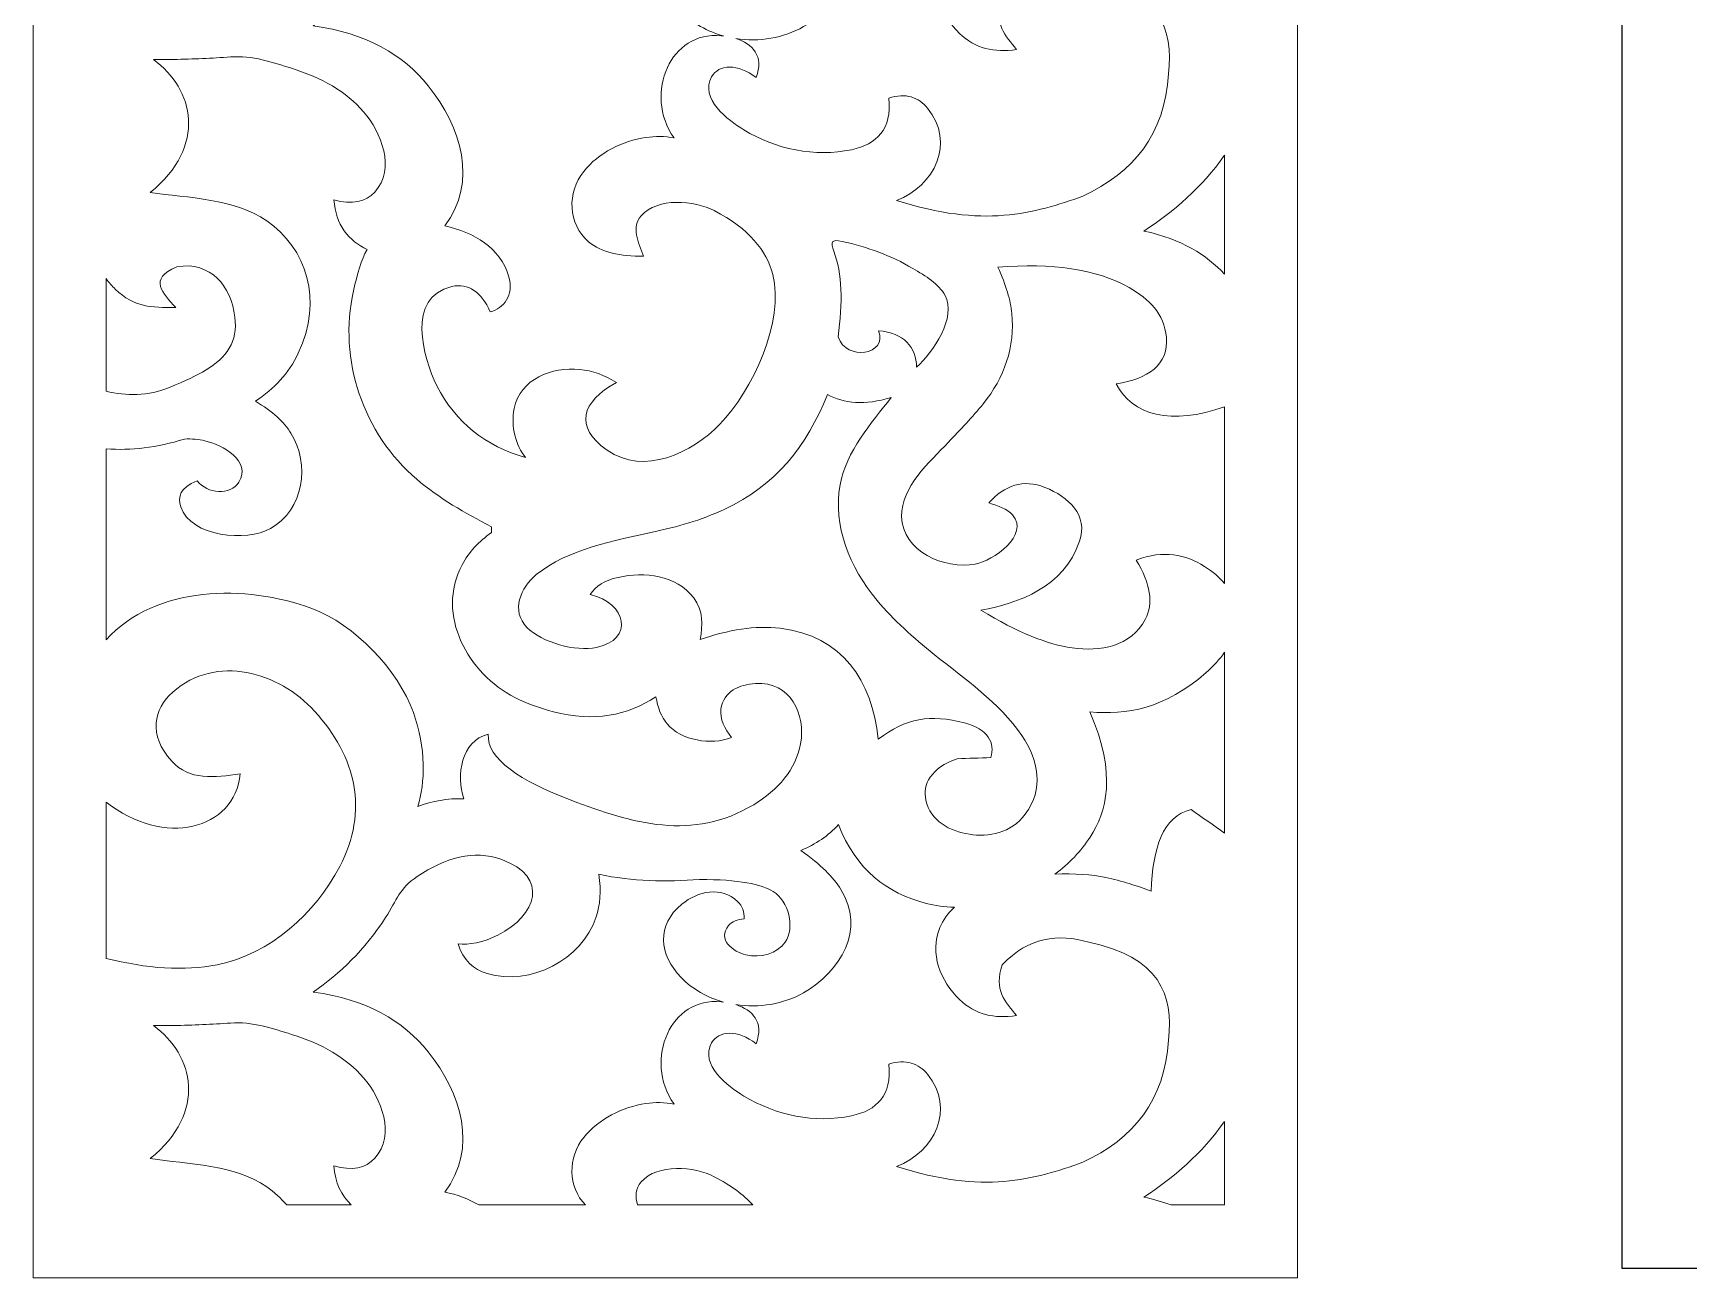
# Model space of a CAD drawing. Header units: centimetres. Extents: x 17 to 28.9, y -9.5 to 9.5.
# Drawn here: x 16.97 to 23.07, y -9.5 to -4.91 of the extents above; entities that cross this region are included whole.
import ezdxf

# ---------------------------------------------------------------- set-up
doc = ezdxf.new("R2010")
doc.units = ezdxf.units.CM
doc.header["$MEASUREMENT"] = 0
doc.layers.add('layer 1', color=7, linetype='Continuous')

msp = doc.modelspace()

# ---------------------------------------------------------------- linework, layer by layer
at = {"layer": 'layer 1', "color": 250}
msp.add_open_spline([(27.48861, -9.46485), (27.48861, -9.46485), (27.48861, 9.53516), (27.48861, 9.53516), (27.48861, 9.53516), (27.23113, 9.53516), (28.90808, 9.53516), (22.82826, 9.53516), (22.82826, 9.53516), (22.82826, 9.53516), (22.82826, -9.46485), (22.82826, -9.46485), (22.82826, -9.46485), (24.6422, -9.46485), (26.66111, -9.46485), (27.48861, -9.46485)], degree=3, knots=[0, 0, 0, 0, 0.2, 0.2, 0.2, 0.2, 0.4, 0.4, 0.4, 0.4, 0.6, 0.6, 0.6, 0.6, 1, 1, 1, 1], dxfattribs=at)
at = {"layer": 'layer 1', "color": 7, "lineweight": 9}
for points, knots in [([(21.63201, -9.5), (21.63201, -9.5), (21.63201, 9.50001), (21.63201, 9.50001), (21.63201, 9.50001), (21.37453, 9.50001), (23.05148, 9.50001), (16.97166, 9.50001), (16.97166, 9.50001), (16.97166, 9.50001), (16.97166, -9.5), (16.97166, -9.5), (16.97166, -9.5), (18.7856, -9.5), (20.80451, -9.5), (21.63201, -9.5)], [0, 0, 0, 0, 0.2, 0.2, 0.2, 0.2, 0.4, 0.4, 0.4, 0.4, 0.6, 0.6, 0.6, 0.6, 1, 1, 1, 1]), ([(19.56122, -4.93096), (19.62266, -4.95036), (19.66712, -4.99489), (19.63626, -5.07489), (19.63626, -5.07489), (19.56984, -5.02213), (19.4976, -5.02619), (19.47233, -5.07185), (19.47233, -5.07185), (19.42769, -5.15253), (19.53256, -5.23215), (19.59126, -5.26788), (19.59126, -5.26788), (19.70764, -5.33871), (19.8538, -5.36933), (19.98788, -5.34077), (19.98788, -5.34077), (20.08194, -5.32073), (20.13704, -5.26574), (20.12552, -5.15095), (20.12552, -5.15095), (20.18778, -5.12908), (20.23618, -5.14849), (20.26795, -5.18735), (20.26795, -5.18735), (20.37302, -5.31589), (20.29356, -5.47459), (20.15377, -5.52754), (20.15377, -5.52754), (20.47347, -5.63104), (20.66108, -5.57603), (20.84104, -5.51185), (20.84104, -5.51185), (21.02734, -5.42527), (21.14321, -5.28358), (21.15618, -5.06135), (21.15618, -5.06135), (21.17598, -4.89336), (21.12168, -4.75541), (20.86249, -4.70053), (20.86249, -4.70053), (20.7496, -4.66914), (20.64143, -4.68015), (20.54362, -4.78444), (20.54362, -4.78444), (20.51086, -4.87539), (20.55575, -4.92196), (20.59607, -4.97115), (20.59607, -4.97115), (20.51434, -4.9841), (20.44341, -4.96747), (20.38649, -4.91253), (20.38649, -4.91253), (20.31614, -4.84463), (20.27453, -4.74221), (20.31333, -4.64719), (20.31333, -4.64719), (20.325, -4.61861), (20.34353, -4.59358), (20.36713, -4.57179), (20.36713, -4.57179), (20.33157, -4.57092), (20.29652, -4.56629), (20.26274, -4.55752), (20.26274, -4.55752), (20.11847, -4.52006), (20.00456, -4.43357), (19.93993, -4.26746), (19.93993, -4.26746), (19.90235, -4.30792), (19.85655, -4.34015), (19.80083, -4.36246), (19.80083, -4.36246), (19.87456, -4.41428), (19.92094, -4.46168), (19.94877, -4.5061), (19.94877, -4.5061), (20.0412, -4.65361), (19.94693, -4.80925), (19.81153, -4.887), (19.81153, -4.887), (19.73746, -4.92953), (19.64691, -4.94413), (19.56122, -4.93096)], [0, 0, 0, 0, 0.0454545, 0.0454545, 0.0454545, 0.0454545, 0.0909091, 0.0909091, 0.0909091, 0.0909091, 0.1363636, 0.1363636, 0.1363636, 0.1363636, 0.1818182, 0.1818182, 0.1818182, 0.1818182, 0.2272727, 0.2272727, 0.2272727, 0.2272727, 0.2727273, 0.2727273, 0.2727273, 0.2727273, 0.3181818, 0.3181818, 0.3181818, 0.3181818, 0.3636364, 0.3636364, 0.3636364, 0.3636364, 0.4090909, 0.4090909, 0.4090909, 0.4090909, 0.4545455, 0.4545455, 0.4545455, 0.4545455, 0.5, 0.5, 0.5, 0.5, 0.5454545, 0.5454545, 0.5454545, 0.5454545, 0.5909091, 0.5909091, 0.5909091, 0.5909091, 0.6363636, 0.6363636, 0.6363636, 0.6363636, 0.6818182, 0.6818182, 0.6818182, 0.6818182, 0.7272727, 0.7272727, 0.7272727, 0.7272727, 0.7727273, 0.7727273, 0.7727273, 0.7727273, 0.8181818, 0.8181818, 0.8181818, 0.8181818, 0.8636364, 0.8636364, 0.8636364, 0.8636364, 0.9090909, 0.9090909, 0.9090909, 0.9090909, 1, 1, 1, 1]), ([(18.48895, -5.62195), (18.59608, -5.64362), (18.69344, -5.70377), (18.72423, -5.80627), (18.72423, -5.80627), (18.74624, -5.87954), (18.7051, -5.9249), (18.65673, -5.93865), (18.65673, -5.93865), (18.62408, -5.86628), (18.57619, -5.83044), (18.51448, -5.84535), (18.51448, -5.84535), (18.34731, -5.88575), (18.40715, -6.10497), (18.46023, -6.21093), (18.46023, -6.21093), (18.52875, -6.34772), (18.63971, -6.43331), (18.78651, -6.47569), (18.78651, -6.47569), (18.75098, -6.43262), (18.73117, -6.36017), (18.74452, -6.29505), (18.74452, -6.29505), (18.76713, -6.18466), (18.88422, -6.14107), (18.98573, -6.15076), (18.98573, -6.15076), (19.03288, -6.15526), (19.07799, -6.17202), (19.12145, -6.19863), (19.12145, -6.19863), (18.99305, -6.27118), (18.96375, -6.36197), (19.08695, -6.44827), (19.08695, -6.44827), (19.22329, -6.54378), (19.39962, -6.45904), (19.50284, -6.35315), (19.50284, -6.35315), (19.62296, -6.22992), (19.74189, -5.97198), (19.69756, -5.8007), (19.69756, -5.8007), (19.67478, -5.71269), (19.61082, -5.63192), (19.48239, -5.56543), (19.48239, -5.56543), (19.40935, -5.52762), (19.27298, -5.51571), (19.21246, -5.58462), (19.21246, -5.58462), (19.17604, -5.6261), (19.20142, -5.68037), (19.22138, -5.73351), (19.22138, -5.73351), (19.13578, -5.73484), (19.06593, -5.71963), (19.01917, -5.68019), (19.01917, -5.68019), (18.94192, -5.61503), (18.93925, -5.49752), (19.00082, -5.42084), (19.00082, -5.42084), (19.05607, -5.35204), (19.14367, -5.30816), (19.23012, -5.29559), (19.23012, -5.29559), (19.26476, -5.29055), (19.29939, -5.29087), (19.33402, -5.29746), (19.33402, -5.29746), (19.27663, -5.21616), (19.27349, -5.11517), (19.30931, -5.03803), (19.30931, -5.03803), (19.34376, -4.96384), (19.41425, -4.91171), (19.50718, -4.92038), (19.50718, -4.92038), (19.51027, -4.92067), (19.51336, -4.92101), (19.51644, -4.9214), (19.51644, -4.9214), (19.45729, -4.90509), (19.40248, -4.87481), (19.35965, -4.83059), (19.35965, -4.83059), (19.27846, -4.74677), (19.26863, -4.63774), (19.36313, -4.56023), (19.36313, -4.56023), (19.42161, -4.51227), (19.50843, -4.49376), (19.56809, -4.55037), (19.56809, -4.55037), (19.58583, -4.5672), (19.59375, -4.5885), (19.59186, -4.61425), (19.59186, -4.61425), (19.56885, -4.61765), (19.54741, -4.6244), (19.53494, -4.63921), (19.53494, -4.63921), (19.49119, -4.69116), (19.55174, -4.73661), (19.59867, -4.74733), (19.59867, -4.74733), (19.65311, -4.75976), (19.71376, -4.7437), (19.74304, -4.7012), (19.74304, -4.7012), (19.78116, -4.64589), (19.75554, -4.54819), (19.69962, -4.51428), (19.69962, -4.51428), (19.65473, -4.48706), (19.57416, -4.46947), (19.42809, -4.46959), (19.42809, -4.46959), (19.30435, -4.47884), (19.18061, -4.47694), (19.05687, -4.45048), (19.05687, -4.45048), (19.06619, -4.51275), (19.06127, -4.56395), (19.0467, -4.60764), (19.0467, -4.60764), (18.99369, -4.76654), (18.80593, -4.863), (18.64467, -4.81631), (18.64467, -4.81631), (18.59533, -4.80202), (18.55759, -4.76827), (18.53809, -4.70679), (18.53809, -4.70679), (18.57559, -4.71248), (18.63272, -4.70107), (18.68419, -4.67488), (18.68419, -4.67488), (18.8275, -4.60197), (18.87601, -4.45998), (18.6986, -4.39607), (18.6986, -4.39607), (18.59495, -4.35872), (18.4913, -4.38901), (18.38765, -4.45846), (18.38765, -4.45846), (18.32092, -4.50317), (18.31326, -4.54322), (18.27093, -4.60964), (18.27093, -4.60964), (18.194, -4.73033), (18.10237, -4.81531), (18.00424, -4.88451), (18.00424, -4.88451), (18.1999, -4.91109), (18.33531, -4.98977), (18.4281, -5.1053), (18.4281, -5.1053), (18.55025, -5.25741), (18.61151, -5.45965), (18.48895, -5.62195)], [0, 0, 0, 0, 0.0238095, 0.0238095, 0.0238095, 0.0238095, 0.047619, 0.047619, 0.047619, 0.047619, 0.0714286, 0.0714286, 0.0714286, 0.0714286, 0.0952381, 0.0952381, 0.0952381, 0.0952381, 0.1190476, 0.1190476, 0.1190476, 0.1190476, 0.1428571, 0.1428571, 0.1428571, 0.1428571, 0.1666667, 0.1666667, 0.1666667, 0.1666667, 0.1904762, 0.1904762, 0.1904762, 0.1904762, 0.2142857, 0.2142857, 0.2142857, 0.2142857, 0.2380952, 0.2380952, 0.2380952, 0.2380952, 0.2619048, 0.2619048, 0.2619048, 0.2619048, 0.2857143, 0.2857143, 0.2857143, 0.2857143, 0.3095238, 0.3095238, 0.3095238, 0.3095238, 0.3333333, 0.3333333, 0.3333333, 0.3333333, 0.3571429, 0.3571429, 0.3571429, 0.3571429, 0.3809524, 0.3809524, 0.3809524, 0.3809524, 0.4047619, 0.4047619, 0.4047619, 0.4047619, 0.4285714, 0.4285714, 0.4285714, 0.4285714, 0.452381, 0.452381, 0.452381, 0.452381, 0.4761905, 0.4761905, 0.4761905, 0.4761905, 0.5, 0.5, 0.5, 0.5, 0.5238095, 0.5238095, 0.5238095, 0.5238095, 0.547619, 0.547619, 0.547619, 0.547619, 0.5714286, 0.5714286, 0.5714286, 0.5714286, 0.5952381, 0.5952381, 0.5952381, 0.5952381, 0.6190476, 0.6190476, 0.6190476, 0.6190476, 0.6428571, 0.6428571, 0.6428571, 0.6428571, 0.6666667, 0.6666667, 0.6666667, 0.6666667, 0.6904762, 0.6904762, 0.6904762, 0.6904762, 0.7142857, 0.7142857, 0.7142857, 0.7142857, 0.7380952, 0.7380952, 0.7380952, 0.7380952, 0.7619048, 0.7619048, 0.7619048, 0.7619048, 0.7857143, 0.7857143, 0.7857143, 0.7857143, 0.8095238, 0.8095238, 0.8095238, 0.8095238, 0.8333333, 0.8333333, 0.8333333, 0.8333333, 0.8571429, 0.8571429, 0.8571429, 0.8571429, 0.8809524, 0.8809524, 0.8809524, 0.8809524, 0.9047619, 0.9047619, 0.9047619, 0.9047619, 0.9285714, 0.9285714, 0.9285714, 0.9285714, 0.952381, 0.952381, 0.952381, 0.952381, 1, 1, 1, 1]), ([(17.24052, -7.14716), (17.424, -6.94599), (17.75547, -6.94242), (17.99873, -7.03207), (17.99873, -7.03207), (18.15651, -7.09021), (18.31619, -7.25773), (18.37345, -7.41616), (18.37345, -7.41616), (18.42013, -7.54533), (18.41673, -7.67658), (18.38955, -7.76178), (18.38955, -7.76178), (18.44291, -7.74275), (18.49859, -7.73065), (18.55936, -7.73381), (18.55936, -7.73381), (18.53105, -7.64809), (18.54714, -7.51984), (18.64925, -7.49608), (18.64925, -7.49608), (18.64219, -7.58631), (18.76868, -7.66855), (18.95433, -7.73906), (18.95433, -7.73906), (19.17997, -7.82476), (19.40154, -7.89112), (19.62764, -7.75552), (19.62764, -7.75552), (19.71701, -7.70192), (19.78312, -7.62417), (19.80025, -7.53128), (19.80025, -7.53128), (19.82027, -7.42266), (19.76228, -7.30031), (19.63462, -7.30862), (19.63462, -7.30862), (19.57421, -7.31255), (19.51693, -7.33703), (19.50689, -7.40329), (19.50689, -7.40329), (19.50125, -7.44057), (19.52078, -7.47471), (19.54561, -7.50818), (19.54561, -7.50818), (19.47158, -7.53675), (19.36019, -7.51989), (19.30844, -7.45752), (19.30844, -7.45752), (19.28638, -7.43094), (19.27415, -7.39724), (19.26715, -7.35833), (19.26715, -7.35833), (19.16115, -7.42627), (19.03835, -7.45218), (18.88948, -7.41294), (18.88948, -7.41294), (18.84004, -7.39991), (18.79173, -7.38281), (18.74719, -7.36014), (18.74719, -7.36014), (18.57549, -7.27276), (18.45398, -7.05654), (18.55286, -6.87097), (18.55286, -6.87097), (18.57772, -6.8243), (18.61511, -6.78451), (18.66093, -6.75211), (18.66093, -6.75211), (18.66093, -6.74507), (18.66093, -6.73803), (18.66093, -6.73098), (18.66093, -6.73098), (18.56391, -6.67974), (18.46834, -6.62647), (18.38532, -6.55574), (18.38532, -6.55574), (18.18902, -6.38849), (18.09522, -6.11429), (18.1524, -5.86146), (18.1524, -5.86146), (18.16672, -5.79818), (18.18132, -5.74718), (18.20245, -5.70818), (18.20245, -5.70818), (18.13638, -5.67886), (18.08559, -5.61636), (18.08055, -5.5254), (18.08055, -5.5254), (18.14638, -5.54463), (18.19865, -5.53373), (18.23073, -5.49743), (18.23073, -5.49743), (18.30845, -5.40949), (18.25523, -5.27741), (18.18957, -5.20104), (18.18957, -5.20104), (18.12561, -5.12666), (18.03514, -5.07501), (17.92453, -5.04061), (17.92453, -5.04061), (17.85555, -5.01895), (17.77973, -4.9927), (17.6991, -4.99871), (17.6991, -4.99871), (17.63184, -5.00373), (17.56136, -5.00686), (17.48899, -5.00785), (17.48899, -5.00785), (17.46451, -5.00818), (17.43982, -5.00827), (17.41497, -5.0081), (17.41497, -5.0081), (17.5653, -5.11782), (17.61402, -5.32591), (17.40313, -5.49876), (17.40313, -5.49876), (17.54291, -5.51851), (17.71478, -5.52075), (17.83285, -5.60287), (17.83285, -5.60287), (17.97878, -5.70437), (18.04205, -5.89454), (17.94904, -6.09114), (17.94904, -6.09114), (17.91404, -6.16513), (17.86007, -6.22285), (17.79087, -6.26752), (17.79087, -6.26752), (17.85521, -6.30614), (17.89616, -6.34549), (17.92149, -6.38533), (17.92149, -6.38533), (17.99435, -6.49993), (17.96924, -6.66842), (17.84611, -6.73753), (17.84611, -6.73753), (17.75993, -6.7859), (17.55249, -6.77057), (17.51588, -6.65695), (17.51588, -6.65695), (17.50403, -6.62017), (17.51291, -6.58748), (17.57571, -6.56112), (17.57571, -6.56112), (17.61428, -6.60986), (17.69866, -6.61729), (17.73024, -6.56643), (17.73024, -6.56643), (17.77896, -6.48795), (17.6675, -6.42833), (17.6051, -6.4139), (17.6051, -6.4139), (17.58235, -6.40864), (17.5573, -6.40627), (17.5295, -6.40732), (17.5295, -6.40732), (17.42794, -6.4396), (17.33237, -6.44991), (17.24052, -6.44388), (17.24052, -6.44388), (17.24052, -6.44388), (17.24052, -7.14716), (17.24052, -7.14716)], [0, 0, 0, 0, 0.0238095, 0.0238095, 0.0238095, 0.0238095, 0.047619, 0.047619, 0.047619, 0.047619, 0.0714286, 0.0714286, 0.0714286, 0.0714286, 0.0952381, 0.0952381, 0.0952381, 0.0952381, 0.1190476, 0.1190476, 0.1190476, 0.1190476, 0.1428571, 0.1428571, 0.1428571, 0.1428571, 0.1666667, 0.1666667, 0.1666667, 0.1666667, 0.1904762, 0.1904762, 0.1904762, 0.1904762, 0.2142857, 0.2142857, 0.2142857, 0.2142857, 0.2380952, 0.2380952, 0.2380952, 0.2380952, 0.2619048, 0.2619048, 0.2619048, 0.2619048, 0.2857143, 0.2857143, 0.2857143, 0.2857143, 0.3095238, 0.3095238, 0.3095238, 0.3095238, 0.3333333, 0.3333333, 0.3333333, 0.3333333, 0.3571429, 0.3571429, 0.3571429, 0.3571429, 0.3809524, 0.3809524, 0.3809524, 0.3809524, 0.4047619, 0.4047619, 0.4047619, 0.4047619, 0.4285714, 0.4285714, 0.4285714, 0.4285714, 0.452381, 0.452381, 0.452381, 0.452381, 0.4761905, 0.4761905, 0.4761905, 0.4761905, 0.5, 0.5, 0.5, 0.5, 0.5238095, 0.5238095, 0.5238095, 0.5238095, 0.547619, 0.547619, 0.547619, 0.547619, 0.5714286, 0.5714286, 0.5714286, 0.5714286, 0.5952381, 0.5952381, 0.5952381, 0.5952381, 0.6190476, 0.6190476, 0.6190476, 0.6190476, 0.6428571, 0.6428571, 0.6428571, 0.6428571, 0.6666667, 0.6666667, 0.6666667, 0.6666667, 0.6904762, 0.6904762, 0.6904762, 0.6904762, 0.7142857, 0.7142857, 0.7142857, 0.7142857, 0.7380952, 0.7380952, 0.7380952, 0.7380952, 0.7619048, 0.7619048, 0.7619048, 0.7619048, 0.7857143, 0.7857143, 0.7857143, 0.7857143, 0.8095238, 0.8095238, 0.8095238, 0.8095238, 0.8333333, 0.8333333, 0.8333333, 0.8333333, 0.8571429, 0.8571429, 0.8571429, 0.8571429, 0.8809524, 0.8809524, 0.8809524, 0.8809524, 0.9047619, 0.9047619, 0.9047619, 0.9047619, 0.9285714, 0.9285714, 0.9285714, 0.9285714, 0.952381, 0.952381, 0.952381, 0.952381, 1, 1, 1, 1]), ([(21.36314, -5.36128), (21.27825, -5.48058), (21.17636, -5.56873), (21.06559, -5.64059), (21.06559, -5.64059), (21.20671, -5.67021), (21.29496, -5.72921), (21.36314, -5.79935), (21.36314, -5.79935), (21.36314, -5.79935), (21.36314, -5.36128), (21.36314, -5.36128)], [0, 0, 0, 0, 0.25, 0.25, 0.25, 0.25, 0.5, 0.5, 0.5, 0.5, 1, 1, 1, 1]), ([(20.08797, -6.00821), (20.18058, -6.01459), (20.22666, -6.07023), (20.22786, -6.14243), (20.22786, -6.14243), (20.28714, -6.08896), (20.37719, -5.95834), (20.33291, -5.87776), (20.33291, -5.87776), (20.3102, -5.83644), (20.26118, -5.80655), (20.21353, -5.77819), (20.21353, -5.77819), (20.13448, -5.73114), (20.0469, -5.69929), (19.95305, -5.67881), (19.95305, -5.67881), (19.91412, -5.67032), (19.90971, -5.68089), (19.92275, -5.7151), (19.92275, -5.7151), (19.95385, -5.7967), (19.95633, -5.90455), (19.93863, -6.0309), (19.93863, -6.0309), (19.96893, -6.12151), (20.12192, -6.09842), (20.08797, -6.00821)], [0, 0, 0, 0, 0.125, 0.125, 0.125, 0.125, 0.25, 0.25, 0.25, 0.25, 0.375, 0.375, 0.375, 0.375, 0.5, 0.5, 0.5, 0.5, 0.625, 0.625, 0.625, 0.625, 0.75, 0.75, 0.75, 0.75, 1, 1, 1, 1]), ([(17.24052, -6.23111), (17.31523, -6.24831), (17.39403, -6.2504), (17.47659, -6.21633), (17.47659, -6.21633), (17.53067, -6.19402), (17.57438, -6.17357), (17.60892, -6.15276), (17.60892, -6.15276), (17.68424, -6.10738), (17.72686, -6.04994), (17.71539, -5.95755), (17.71539, -5.95755), (17.70134, -5.84425), (17.62684, -5.75113), (17.50175, -5.7722), (17.50175, -5.7722), (17.39375, -5.81781), (17.45035, -5.87029), (17.49726, -5.92236), (17.49726, -5.92236), (17.40596, -5.92236), (17.34656, -5.92358), (17.27419, -5.85466), (17.27419, -5.85466), (17.26282, -5.84382), (17.25158, -5.83114), (17.24052, -5.81611), (17.24052, -5.81611), (17.24052, -5.81611), (17.24052, -6.23111), (17.24052, -6.23111)], [0, 0, 0, 0, 0.1111111, 0.1111111, 0.1111111, 0.1111111, 0.2222222, 0.2222222, 0.2222222, 0.2222222, 0.3333333, 0.3333333, 0.3333333, 0.3333333, 0.4444444, 0.4444444, 0.4444444, 0.4444444, 0.5555556, 0.5555556, 0.5555556, 0.5555556, 0.6666667, 0.6666667, 0.6666667, 0.6666667, 0.7777778, 0.7777778, 0.7777778, 0.7777778, 1, 1, 1, 1]), ([(21.36314, -6.28834), (21.16782, -6.35906), (21.01996, -6.31967), (20.96384, -6.20357), (20.96384, -6.20357), (21.07915, -6.1883), (21.15843, -6.1311), (21.14868, -6.03332), (21.14868, -6.03332), (21.1398, -5.94428), (21.08531, -5.8918), (21.0111, -5.84923), (21.0111, -5.84923), (20.89206, -5.78096), (20.7243, -5.75646), (20.52731, -5.77417), (20.52731, -5.77417), (20.55882, -5.84106), (20.57384, -5.89617), (20.57885, -5.94413), (20.57885, -5.94413), (20.59168, -6.06687), (20.54985, -6.18311), (20.47435, -6.27616), (20.47435, -6.27616), (20.43302, -6.32709), (20.38867, -6.37384), (20.34517, -6.41928), (20.34517, -6.41928), (20.27543, -6.49212), (20.17038, -6.58365), (20.17266, -6.69286), (20.17266, -6.69286), (20.17537, -6.82209), (20.3305, -6.88924), (20.44416, -6.86875), (20.44416, -6.86875), (20.50868, -6.85711), (20.64657, -6.76099), (20.58132, -6.68741), (20.58132, -6.68741), (20.562, -6.66562), (20.52958, -6.65335), (20.4944, -6.64309), (20.4944, -6.64309), (20.55142, -6.57838), (20.6219, -6.55357), (20.70097, -6.58561), (20.70097, -6.58561), (20.78828, -6.62099), (20.86114, -6.6871), (20.82842, -6.78448), (20.82842, -6.78448), (20.77162, -6.95348), (20.6044, -7.0124), (20.46477, -7.03806), (20.46477, -7.03806), (20.60072, -7.12133), (20.71074, -7.16425), (20.80175, -7.17761), (20.80175, -7.17761), (20.90321, -7.1925), (21.01846, -7.17225), (21.07072, -7.07213), (21.07072, -7.07213), (21.10129, -7.01358), (21.0902, -6.94079), (21.03747, -6.85374), (21.03747, -6.85374), (21.13913, -6.81504), (21.21895, -6.83311), (21.28893, -6.87678), (21.28893, -6.87678), (21.32002, -6.89618), (21.34458, -6.91754), (21.36314, -6.94023), (21.36314, -6.94023), (21.36314, -6.94023), (21.36314, -6.28834), (21.36314, -6.28834)], [0, 0, 0, 0, 0.047619, 0.047619, 0.047619, 0.047619, 0.0952381, 0.0952381, 0.0952381, 0.0952381, 0.1428571, 0.1428571, 0.1428571, 0.1428571, 0.1904762, 0.1904762, 0.1904762, 0.1904762, 0.2380952, 0.2380952, 0.2380952, 0.2380952, 0.2857143, 0.2857143, 0.2857143, 0.2857143, 0.3333333, 0.3333333, 0.3333333, 0.3333333, 0.3809524, 0.3809524, 0.3809524, 0.3809524, 0.4285714, 0.4285714, 0.4285714, 0.4285714, 0.4761905, 0.4761905, 0.4761905, 0.4761905, 0.5238095, 0.5238095, 0.5238095, 0.5238095, 0.5714286, 0.5714286, 0.5714286, 0.5714286, 0.6190476, 0.6190476, 0.6190476, 0.6190476, 0.6666667, 0.6666667, 0.6666667, 0.6666667, 0.7142857, 0.7142857, 0.7142857, 0.7142857, 0.7619048, 0.7619048, 0.7619048, 0.7619048, 0.8095238, 0.8095238, 0.8095238, 0.8095238, 0.8571429, 0.8571429, 0.8571429, 0.8571429, 0.9047619, 0.9047619, 0.9047619, 0.9047619, 1, 1, 1, 1]), ([(19.89947, -6.2429), (19.9605, -6.27652), (20.03647, -6.28424), (20.1343, -6.25408), (20.1343, -6.25408), (20.0594, -6.35001), (19.96916, -6.45281), (19.94609, -6.57606), (19.94609, -6.57606), (19.91789, -6.72664), (19.98086, -6.8793), (20.0824, -7.00233), (20.0824, -7.00233), (20.14309, -7.07586), (20.21603, -7.13992), (20.29234, -7.20138), (20.29234, -7.20138), (20.40608, -7.293), (20.53192, -7.378), (20.61542, -7.50017), (20.61542, -7.50017), (20.67835, -7.59226), (20.69724, -7.69682), (20.62856, -7.79045), (20.62856, -7.79045), (20.57646, -7.86147), (20.49241, -7.87516), (20.42229, -7.86453), (20.42229, -7.86453), (20.35102, -7.85374), (20.27904, -7.8153), (20.26224, -7.73886), (20.26224, -7.73886), (20.24965, -7.68158), (20.27969, -7.6195), (20.37735, -7.58618), (20.37735, -7.58618), (20.41866, -7.58467), (20.45997, -7.58317), (20.50128, -7.58167), (20.50128, -7.58167), (20.51782, -7.52739), (20.49243, -7.47779), (20.40409, -7.45405), (20.40409, -7.45405), (20.27931, -7.42052), (20.18774, -7.43671), (20.08667, -7.51407), (20.08667, -7.51407), (20.0641, -7.29669), (19.95401, -7.13238), (19.72494, -7.10495), (19.72494, -7.10495), (19.63303, -7.09394), (19.5342, -7.11064), (19.43051, -7.14674), (19.43051, -7.14674), (19.43996, -7.09271), (19.44166, -7.03998), (19.40654, -6.99338), (19.40654, -6.99338), (19.34199, -6.90772), (19.22564, -6.89621), (19.12752, -6.91732), (19.12752, -6.91732), (19.07831, -6.92791), (19.04508, -6.94978), (19.0247, -6.98072), (19.0247, -6.98072), (19.15947, -7.01146), (19.18732, -7.1474), (19.04847, -7.17556), (19.04847, -7.17556), (18.9702, -7.19143), (18.84796, -7.1588), (18.79153, -7.10174), (18.79153, -7.10174), (18.73214, -7.04168), (18.76798, -6.95464), (18.82613, -6.90738), (18.82613, -6.90738), (18.94287, -6.8125), (19.11561, -6.78166), (19.2591, -6.74985), (19.2591, -6.74985), (19.34242, -6.73139), (19.43196, -6.70784), (19.52153, -6.66548), (19.52153, -6.66548), (19.70733, -6.57759), (19.82314, -6.43541), (19.89947, -6.2429)], [0, 0, 0, 0, 0.0416667, 0.0416667, 0.0416667, 0.0416667, 0.0833333, 0.0833333, 0.0833333, 0.0833333, 0.125, 0.125, 0.125, 0.125, 0.1666667, 0.1666667, 0.1666667, 0.1666667, 0.2083333, 0.2083333, 0.2083333, 0.2083333, 0.25, 0.25, 0.25, 0.25, 0.2916667, 0.2916667, 0.2916667, 0.2916667, 0.3333333, 0.3333333, 0.3333333, 0.3333333, 0.375, 0.375, 0.375, 0.375, 0.4166667, 0.4166667, 0.4166667, 0.4166667, 0.4583333, 0.4583333, 0.4583333, 0.4583333, 0.5, 0.5, 0.5, 0.5, 0.5416667, 0.5416667, 0.5416667, 0.5416667, 0.5833333, 0.5833333, 0.5833333, 0.5833333, 0.625, 0.625, 0.625, 0.625, 0.6666667, 0.6666667, 0.6666667, 0.6666667, 0.7083333, 0.7083333, 0.7083333, 0.7083333, 0.75, 0.75, 0.75, 0.75, 0.7916667, 0.7916667, 0.7916667, 0.7916667, 0.8333333, 0.8333333, 0.8333333, 0.8333333, 0.875, 0.875, 0.875, 0.875, 0.9166667, 0.9166667, 0.9166667, 0.9166667, 1, 1, 1, 1]), ([(17.24052, -8.32197), (17.39125, -8.35988), (17.52861, -8.36974), (17.64958, -8.34545), (17.64958, -8.34545), (17.84473, -8.30628), (18.01141, -8.15657), (18.10203, -7.98286), (18.10203, -7.98286), (18.20923, -7.77735), (18.16276, -7.57982), (18.00879, -7.41026), (18.00879, -7.41026), (17.87871, -7.26701), (17.64614, -7.19821), (17.48617, -7.34079), (17.48617, -7.34079), (17.41582, -7.40348), (17.39453, -7.49753), (17.4825, -7.59499), (17.4825, -7.59499), (17.54715, -7.6666), (17.64036, -7.65569), (17.73479, -7.64127), (17.73479, -7.64127), (17.71523, -7.84951), (17.45339, -7.9143), (17.24052, -7.74598), (17.24052, -7.74598), (17.24052, -7.74598), (17.24052, -8.32197), (17.24052, -8.32197)], [0, 0, 0, 0, 0.1111111, 0.1111111, 0.1111111, 0.1111111, 0.2222222, 0.2222222, 0.2222222, 0.2222222, 0.3333333, 0.3333333, 0.3333333, 0.3333333, 0.4444444, 0.4444444, 0.4444444, 0.4444444, 0.5555556, 0.5555556, 0.5555556, 0.5555556, 0.6666667, 0.6666667, 0.6666667, 0.6666667, 0.7777778, 0.7777778, 0.7777778, 0.7777778, 1, 1, 1, 1]), ([(21.36314, -7.1928), (21.34529, -7.21909), (21.32244, -7.24451), (21.29515, -7.26829), (21.29515, -7.26829), (21.1412, -7.40247), (21.00149, -7.42562), (20.86632, -7.41328), (20.86632, -7.41328), (20.96894, -7.64543), (20.9259, -7.78357), (20.8677, -7.87467), (20.8677, -7.87467), (20.83441, -7.9268), (20.78948, -7.97323), (20.73732, -8.01187), (20.73732, -8.01187), (20.80843, -8.0082), (20.87503, -8.01268), (20.92503, -8.02344), (20.92503, -8.02344), (20.98388, -8.0361), (21.04056, -8.05435), (21.09219, -8.07477), (21.09219, -8.07477), (21.09846, -7.91497), (21.13534, -7.79757), (21.2396, -7.77345), (21.2396, -7.77345), (21.28078, -7.80228), (21.32196, -7.83111), (21.36314, -7.85993), (21.36314, -7.85993), (21.36314, -7.85993), (21.36314, -7.1928), (21.36314, -7.1928)], [0, 0, 0, 0, 0.1, 0.1, 0.1, 0.1, 0.2, 0.2, 0.2, 0.2, 0.3, 0.3, 0.3, 0.3, 0.4, 0.4, 0.4, 0.4, 0.5, 0.5, 0.5, 0.5, 0.6, 0.6, 0.6, 0.6, 0.7, 0.7, 0.7, 0.7, 0.8, 0.8, 0.8, 0.8, 1, 1, 1, 1]), ([(19.56122, -8.4926), (19.62266, -8.512), (19.66712, -8.55653), (19.63626, -8.63653), (19.63626, -8.63653), (19.56984, -8.58378), (19.4976, -8.58783), (19.47233, -8.63349), (19.47233, -8.63349), (19.42769, -8.71417), (19.53256, -8.7938), (19.59126, -8.82952), (19.59126, -8.82952), (19.70764, -8.90035), (19.8538, -8.93097), (19.98788, -8.90241), (19.98788, -8.90241), (20.08194, -8.88238), (20.13704, -8.82738), (20.12552, -8.71259), (20.12552, -8.71259), (20.18778, -8.69072), (20.23618, -8.71013), (20.26795, -8.74899), (20.26795, -8.74899), (20.37302, -8.87753), (20.29356, -9.03623), (20.15377, -9.08918), (20.15377, -9.08918), (20.47347, -9.19268), (20.66108, -9.13767), (20.84104, -9.07349), (20.84104, -9.07349), (21.02734, -8.98691), (21.14321, -8.84522), (21.15618, -8.62299), (21.15618, -8.62299), (21.17598, -8.455), (21.12168, -8.31706), (20.86249, -8.26217), (20.86249, -8.26217), (20.7496, -8.23078), (20.64143, -8.24179), (20.54362, -8.34608), (20.54362, -8.34608), (20.51086, -8.43703), (20.55575, -8.4836), (20.59607, -8.53279), (20.59607, -8.53279), (20.51434, -8.54574), (20.44341, -8.52911), (20.38649, -8.47417), (20.38649, -8.47417), (20.31614, -8.40627), (20.27453, -8.30385), (20.31333, -8.20883), (20.31333, -8.20883), (20.325, -8.18025), (20.34353, -8.15522), (20.36713, -8.13343), (20.36713, -8.13343), (20.33157, -8.13257), (20.29652, -8.12793), (20.26274, -8.11916), (20.26274, -8.11916), (20.11847, -8.0817), (20.00456, -7.99521), (19.93993, -7.82911), (19.93993, -7.82911), (19.90235, -7.86956), (19.85655, -7.90179), (19.80083, -7.9241), (19.80083, -7.9241), (19.87456, -7.97592), (19.92094, -8.02332), (19.94877, -8.06774), (19.94877, -8.06774), (20.0412, -8.21525), (19.94693, -8.37089), (19.81153, -8.44864), (19.81153, -8.44864), (19.73746, -8.49117), (19.64691, -8.50577), (19.56122, -8.4926)], [0, 0, 0, 0, 0.0454545, 0.0454545, 0.0454545, 0.0454545, 0.0909091, 0.0909091, 0.0909091, 0.0909091, 0.1363636, 0.1363636, 0.1363636, 0.1363636, 0.1818182, 0.1818182, 0.1818182, 0.1818182, 0.2272727, 0.2272727, 0.2272727, 0.2272727, 0.2727273, 0.2727273, 0.2727273, 0.2727273, 0.3181818, 0.3181818, 0.3181818, 0.3181818, 0.3636364, 0.3636364, 0.3636364, 0.3636364, 0.4090909, 0.4090909, 0.4090909, 0.4090909, 0.4545455, 0.4545455, 0.4545455, 0.4545455, 0.5, 0.5, 0.5, 0.5, 0.5454545, 0.5454545, 0.5454545, 0.5454545, 0.5909091, 0.5909091, 0.5909091, 0.5909091, 0.6363636, 0.6363636, 0.6363636, 0.6363636, 0.6818182, 0.6818182, 0.6818182, 0.6818182, 0.7272727, 0.7272727, 0.7272727, 0.7272727, 0.7727273, 0.7727273, 0.7727273, 0.7727273, 0.8181818, 0.8181818, 0.8181818, 0.8181818, 0.8636364, 0.8636364, 0.8636364, 0.8636364, 0.9090909, 0.9090909, 0.9090909, 0.9090909, 1, 1, 1, 1]), ([(18.48895, -9.18359), (18.53367, -9.19264), (18.57668, -9.2084), (18.61386, -9.23113), (18.61386, -9.23113), (18.61386, -9.23113), (19.00762, -9.23113), (19.00762, -9.23113), (19.00762, -9.23113), (18.94183, -9.16443), (18.94248, -9.05513), (19.00082, -8.98248), (19.00082, -8.98248), (19.05607, -8.91368), (19.14367, -8.8698), (19.23012, -8.85723), (19.23012, -8.85723), (19.26476, -8.8522), (19.29939, -8.85251), (19.33402, -8.8591), (19.33402, -8.8591), (19.27663, -8.7778), (19.27349, -8.67681), (19.30931, -8.59967), (19.30931, -8.59967), (19.34376, -8.52548), (19.41425, -8.47335), (19.50718, -8.48202), (19.50718, -8.48202), (19.51027, -8.48231), (19.51336, -8.48265), (19.51644, -8.48304), (19.51644, -8.48304), (19.45729, -8.46673), (19.40248, -8.43645), (19.35965, -8.39223), (19.35965, -8.39223), (19.27846, -8.30841), (19.26863, -8.19938), (19.36313, -8.12188), (19.36313, -8.12188), (19.42161, -8.07391), (19.50843, -8.05541), (19.56809, -8.11201), (19.56809, -8.11201), (19.58583, -8.12884), (19.59375, -8.15014), (19.59186, -8.1759), (19.59186, -8.1759), (19.56885, -8.17929), (19.54741, -8.18604), (19.53494, -8.20085), (19.53494, -8.20085), (19.49119, -8.2528), (19.55174, -8.29826), (19.59867, -8.30897), (19.59867, -8.30897), (19.65311, -8.3214), (19.71376, -8.30534), (19.74304, -8.26284), (19.74304, -8.26284), (19.78116, -8.20753), (19.75554, -8.10983), (19.69962, -8.07592), (19.69962, -8.07592), (19.65473, -8.0487), (19.57416, -8.03111), (19.42809, -8.03123), (19.42809, -8.03123), (19.30435, -8.04048), (19.18061, -8.03858), (19.05687, -8.01212), (19.05687, -8.01212), (19.06619, -8.07439), (19.06127, -8.12559), (19.0467, -8.16928), (19.0467, -8.16928), (18.99369, -8.32818), (18.80593, -8.42464), (18.64467, -8.37795), (18.64467, -8.37795), (18.59533, -8.36366), (18.55759, -8.32991), (18.53809, -8.26843), (18.53809, -8.26843), (18.57559, -8.27412), (18.63272, -8.26271), (18.68419, -8.23652), (18.68419, -8.23652), (18.8275, -8.16361), (18.87601, -8.02162), (18.6986, -7.95771), (18.6986, -7.95771), (18.59495, -7.92036), (18.4913, -7.95066), (18.38765, -8.0201), (18.38765, -8.0201), (18.32092, -8.06481), (18.31326, -8.10486), (18.27093, -8.17128), (18.27093, -8.17128), (18.194, -8.29197), (18.10237, -8.37695), (18.00424, -8.44616), (18.00424, -8.44616), (18.1999, -8.47273), (18.33531, -8.55141), (18.4281, -8.66694), (18.4281, -8.66694), (18.55025, -8.81906), (18.61151, -9.02129), (18.48895, -9.18359)], [0, 0, 0, 0, 0.0344828, 0.0344828, 0.0344828, 0.0344828, 0.0689655, 0.0689655, 0.0689655, 0.0689655, 0.1034483, 0.1034483, 0.1034483, 0.1034483, 0.137931, 0.137931, 0.137931, 0.137931, 0.1724138, 0.1724138, 0.1724138, 0.1724138, 0.2068966, 0.2068966, 0.2068966, 0.2068966, 0.2413793, 0.2413793, 0.2413793, 0.2413793, 0.2758621, 0.2758621, 0.2758621, 0.2758621, 0.3103448, 0.3103448, 0.3103448, 0.3103448, 0.3448276, 0.3448276, 0.3448276, 0.3448276, 0.3793103, 0.3793103, 0.3793103, 0.3793103, 0.4137931, 0.4137931, 0.4137931, 0.4137931, 0.4482759, 0.4482759, 0.4482759, 0.4482759, 0.4827586, 0.4827586, 0.4827586, 0.4827586, 0.5172414, 0.5172414, 0.5172414, 0.5172414, 0.5517241, 0.5517241, 0.5517241, 0.5517241, 0.5862069, 0.5862069, 0.5862069, 0.5862069, 0.6206897, 0.6206897, 0.6206897, 0.6206897, 0.6551724, 0.6551724, 0.6551724, 0.6551724, 0.6896552, 0.6896552, 0.6896552, 0.6896552, 0.7241379, 0.7241379, 0.7241379, 0.7241379, 0.7586207, 0.7586207, 0.7586207, 0.7586207, 0.7931034, 0.7931034, 0.7931034, 0.7931034, 0.8275862, 0.8275862, 0.8275862, 0.8275862, 0.862069, 0.862069, 0.862069, 0.862069, 0.8965517, 0.8965517, 0.8965517, 0.8965517, 0.9310345, 0.9310345, 0.9310345, 0.9310345, 1, 1, 1, 1]), ([(18.14418, -9.23113), (18.10832, -9.19711), (18.08396, -9.14859), (18.08055, -9.08704), (18.08055, -9.08704), (18.14638, -9.10628), (18.19865, -9.09537), (18.23073, -9.05907), (18.23073, -9.05907), (18.30845, -8.97113), (18.25523, -8.83905), (18.18957, -8.76268), (18.18957, -8.76268), (18.12561, -8.6883), (18.03514, -8.63665), (17.92453, -8.60225), (17.92453, -8.60225), (17.85555, -8.58059), (17.77973, -8.55434), (17.6991, -8.56035), (17.6991, -8.56035), (17.63184, -8.56537), (17.56136, -8.56851), (17.48899, -8.56949), (17.48899, -8.56949), (17.46451, -8.56982), (17.43982, -8.56991), (17.41497, -8.56974), (17.41497, -8.56974), (17.5653, -8.67947), (17.61402, -8.88755), (17.40313, -9.0604), (17.40313, -9.0604), (17.54291, -9.08015), (17.71478, -9.08239), (17.83285, -9.16451), (17.83285, -9.16451), (17.86047, -9.18372), (17.88513, -9.20612), (17.90633, -9.23113), (17.90633, -9.23113), (17.90633, -9.23113), (18.14418, -9.23113), (18.14418, -9.23113)], [0, 0, 0, 0, 0.0833333, 0.0833333, 0.0833333, 0.0833333, 0.1666667, 0.1666667, 0.1666667, 0.1666667, 0.25, 0.25, 0.25, 0.25, 0.3333333, 0.3333333, 0.3333333, 0.3333333, 0.4166667, 0.4166667, 0.4166667, 0.4166667, 0.5, 0.5, 0.5, 0.5, 0.5833333, 0.5833333, 0.5833333, 0.5833333, 0.6666667, 0.6666667, 0.6666667, 0.6666667, 0.75, 0.75, 0.75, 0.75, 0.8333333, 0.8333333, 0.8333333, 0.8333333, 1, 1, 1, 1]), ([(21.36314, -8.92292), (21.27825, -9.04222), (21.17636, -9.13037), (21.06559, -9.20223), (21.06559, -9.20223), (21.10244, -9.20997), (21.13568, -9.21971), (21.16591, -9.23113), (21.16591, -9.23113), (21.16591, -9.23113), (21.36314, -9.23113), (21.36314, -9.23113), (21.36314, -9.23113), (21.36314, -9.23113), (21.36314, -8.92292), (21.36314, -8.92292)], [0, 0, 0, 0, 0.2, 0.2, 0.2, 0.2, 0.4, 0.4, 0.4, 0.4, 0.6, 0.6, 0.6, 0.6, 1, 1, 1, 1]), ([(19.62462, -9.23113), (19.59017, -9.19371), (19.54361, -9.15877), (19.48239, -9.12708), (19.48239, -9.12708), (19.40935, -9.08926), (19.27298, -9.07735), (19.21246, -9.14626), (19.21246, -9.14626), (19.19075, -9.17099), (19.191, -9.20026), (19.19898, -9.23113), (19.19898, -9.23113), (19.19898, -9.23113), (19.62462, -9.23113), (19.62462, -9.23113)], [0, 0, 0, 0, 0.2, 0.2, 0.2, 0.2, 0.4, 0.4, 0.4, 0.4, 0.6, 0.6, 0.6, 0.6, 1, 1, 1, 1])]:
    msp.add_open_spline(points, degree=3, knots=knots, dxfattribs=at)

doc.saveas('drawing.dxf')
